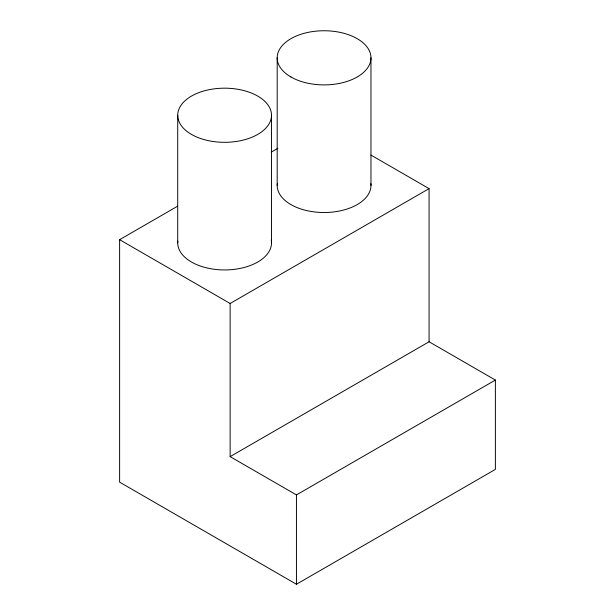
<?xml version="1.0" encoding="UTF-8"?>
<svg xmlns="http://www.w3.org/2000/svg" width="615" height="615" viewBox="0 0 615 615"><rect width="100%" height="100%" fill="white"/><g stroke="black" fill="none" stroke-linecap="round" stroke-linejoin="round"><path stroke-width="0.92" d="M429.07 341.779L429.07 188.628L230.133 303.487L230.133 456.63L429.07 341.779L495.382 380.062L495.382 469.391L296.445 584.25L119.618 482.152L119.618 239.681L177.635 206.179M271.307 152.105L277.934 148.269M230.133 456.63L296.445 494.914L495.382 380.062M370.907 155.049L429.07 188.628M119.618 239.681L230.133 303.487M370.968 57.825L370.968 185.438M296.445 494.914L296.445 584.25M277.188 57.825L277.188 185.438M271.499 115.251A46.894 27.075 0 0 1 201.167 138.698A46.894 27.075 0 0 1 201.167 91.804A46.894 27.075 0 0 1 271.499 115.251L271.499 242.871M177.72 115.251L177.72 242.871M370.868 183.677A46.894 27.075 0 0 1 324.082 212.513A46.894 27.075 0 0 1 277.288 183.677M271.276 240.219A46.894 27.075 0 0 1 225.382 269.939A46.894 27.075 0 0 1 177.82 241.103M290.918 76.967A46.894 27.075 0 0 0 369.369 64.829A46.894 27.075 0 0 0 311.943 31.673A46.894 27.075 0 0 0 290.918 76.967"/></g></svg>
